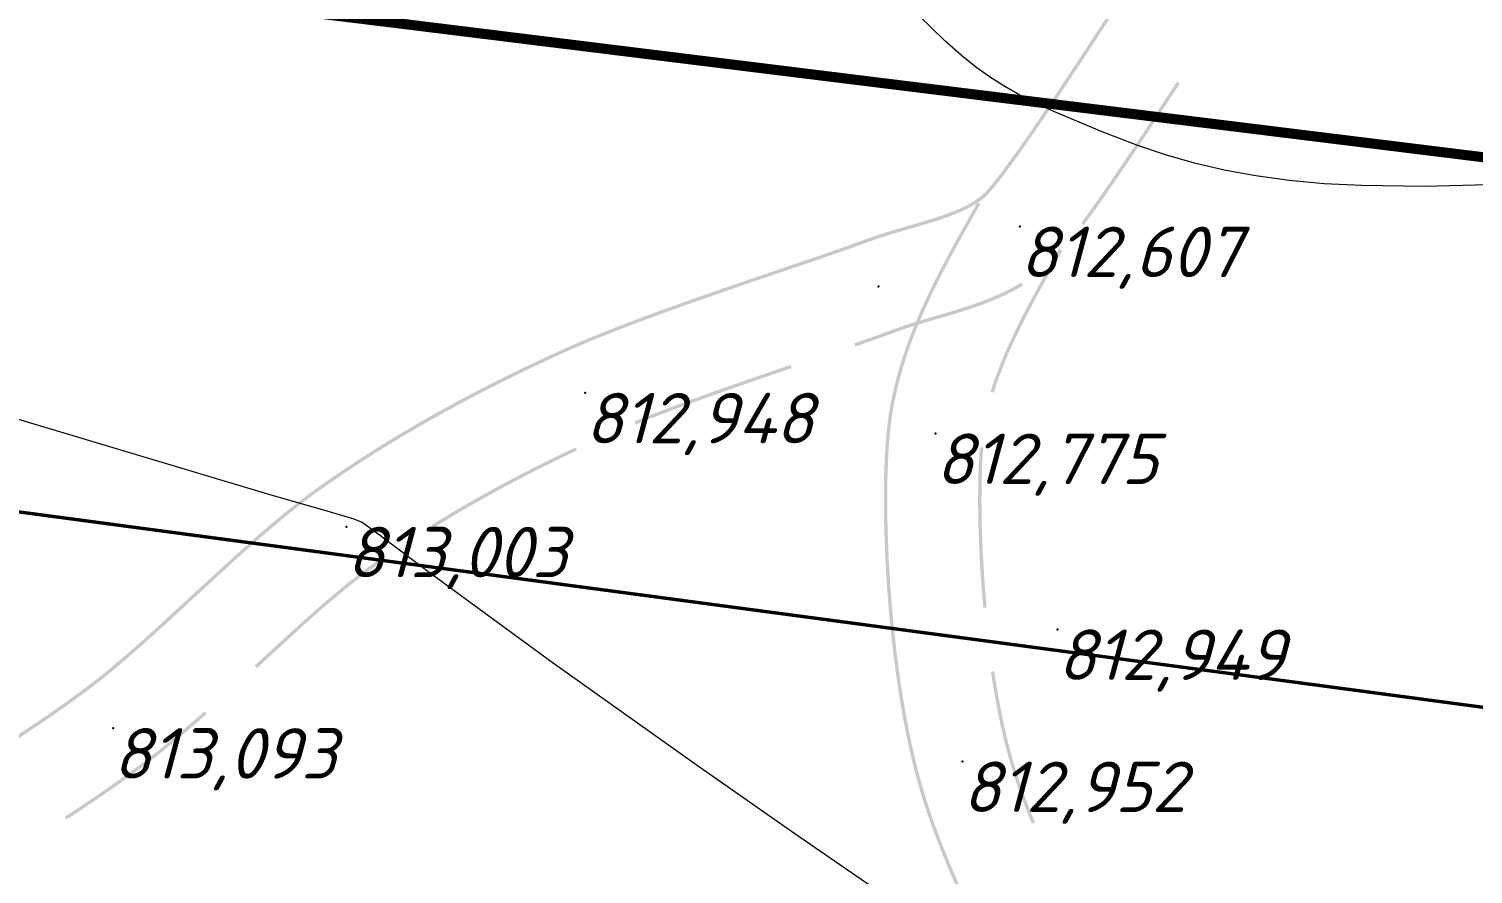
# Model space of a CAD drawing. Header units: metres. Extents: x 629572 to 645168, y 4785785 to 4790166.
# Drawn here: x 635490.89 to 635533.8, y 4788011.98 to 4788037.11 of the extents above; entities that cross this region are included whole.
import ezdxf

# ---------------------------------------------------------------- set-up
doc = ezdxf.new("R2010")
doc.units = ezdxf.units.M
doc.linetypes.add('Сплошная', pattern=[0])
doc.linetypes.add('Сплошная_0_50', pattern=[0])
for name, color, linetype in [('Горизонтали', 7, 'CONTINUOUS'), ('Дороги грунтовые_проселочные', 7, 'CONTINUOUS'), ('каб.TNS+', 7, 'CONTINUOUS'), ('красная линия', 7, 'CONTINUOUS'), ('Нурсултан', 7, 'CONTINUOUS')]:
    doc.layers.add(name, color=color, linetype=linetype)
doc.styles.add('ISOCPEUR', font='isocpeui.ttf')
doc.styles.get("Standard").update_dxf_attribs({"font": 'isocpeui.ttf'})
doc.linetypes.add('TELEFON', pattern='A,8,["o",Standard,S=1,R=0,X=-4.33,Y=-0.34],-2', length=10)

msp = doc.modelspace()

# ---------------------------------------------------------------- hatches: boundary and pattern name
at = {"layer": 'Дороги грунтовые_проселочные'}
for points in [[(635522.662, 4788037.066), (635522.746, 4788037.012), (635522.773, 4788037.054), (635522.774, 4788037.055), (635522.774, 4788037.055), (635523.838, 4788038.681), (635523.843, 4788038.689), (635524.831, 4788040.178), (635524.834, 4788040.183), (635524.837, 4788040.187), (635525.837, 4788041.669), (635525.837, 4788041.67), (635526.635, 4788042.853), (635526.552, 4788042.909), (635525.754, 4788041.725), (635524.754, 4788040.243), (635524.751, 4788040.238), (635524.748, 4788040.234), (635523.759, 4788038.744), (635523.754, 4788038.736), (635522.69, 4788037.109)], [(635518.978, 4788031.871), (635519.007, 4788031.888), (635519.007, 4788031.888), (635519.008, 4788031.887), (635519.062, 4788031.922), (635519.062, 4788031.923), (635519.061, 4788031.923), (635519.102, 4788031.95), (635519.103, 4788031.949), (635519.16, 4788031.99), (635519.159, 4788031.991), (635519.188, 4788032.013), (635519.19, 4788032.012), (635519.249, 4788032.059), (635519.248, 4788032.061), (635519.267, 4788032.077), (635519.269, 4788032.076), (635519.329, 4788032.13), (635519.328, 4788032.132), (635519.343, 4788032.146), (635519.345, 4788032.144), (635519.372, 4788032.174), (635519.401, 4788032.202), (635519.4, 4788032.204), (635519.443, 4788032.25), (635519.444, 4788032.249), (635519.482, 4788032.292), (635519.481, 4788032.293), (635519.572, 4788032.4), (635519.572, 4788032.399), (635519.598, 4788032.43), (635519.597, 4788032.431), (635519.723, 4788032.588), (635519.724, 4788032.588), (635519.742, 4788032.611), (635519.742, 4788032.611), (635519.889, 4788032.803), (635519.889, 4788032.803), (635519.908, 4788032.828), (635519.907, 4788032.828), (635520.28, 4788033.337), (635520.28, 4788033.337), (635520.296, 4788033.36), (635520.296, 4788033.36), (635520.721, 4788033.967), (635520.721, 4788033.967), (635520.726, 4788033.974), (635520.731, 4788033.982), (635520.731, 4788033.982), (635521.2, 4788034.672), (635521.2, 4788034.672), (635521.207, 4788034.682), (635521.207, 4788034.682), (635521.709, 4788035.434), (635521.709, 4788035.434), (635521.713, 4788035.44), (635521.713, 4788035.44), (635522.236, 4788036.233), (635522.236, 4788036.233), (635522.238, 4788036.237), (635522.238, 4788036.237), (635522.746, 4788037.012), (635522.662, 4788037.066), (635522.154, 4788036.29), (635521.627, 4788035.492), (635521.121, 4788034.733), (635520.644, 4788034.031), (635520.206, 4788033.407), (635519.818, 4788032.875), (635519.654, 4788032.661), (635519.508, 4788032.479), (635519.388, 4788032.338), (635519.301, 4788032.244), (635519.231, 4788032.178), (635519.156, 4788032.114), (635519.073, 4788032.051), (635518.981, 4788031.989), (635518.926, 4788031.956)], [(635522.242, 4788031.277), (635522.557, 4788031.708), (635522.574, 4788031.732), (635523.025, 4788032.376), (635523.031, 4788032.384), (635523.036, 4788032.392), (635523.522, 4788033.107), (635523.529, 4788033.118), (635524.042, 4788033.886), (635524.046, 4788033.892), (635524.576, 4788034.696), (635524.579, 4788034.7), (635525.088, 4788035.478), (635525.004, 4788035.532), (635524.495, 4788034.754), (635524.493, 4788034.751), (635523.963, 4788033.947), (635523.959, 4788033.941), (635523.446, 4788033.173), (635523.44, 4788033.163), (635522.953, 4788032.448), (635522.948, 4788032.441), (635522.943, 4788032.434), (635522.492, 4788031.789), (635522.476, 4788031.767), (635522.161, 4788031.336)], [(635512.621, 4788029.765), (635512.654, 4788029.67), (635513.357, 4788029.909), (635513.358, 4788029.909), (635513.358, 4788029.909), (635514.084, 4788030.156), (635514.084, 4788030.156), (635514.087, 4788030.157), (635514.087, 4788030.157), (635514.722, 4788030.374), (635514.722, 4788030.374), (635514.731, 4788030.377), (635514.731, 4788030.377), (635515.247, 4788030.557), (635515.247, 4788030.557), (635515.267, 4788030.564), (635515.267, 4788030.564), (635515.67, 4788030.712), (635515.675, 4788030.714), (635515.68, 4788030.716), (635516.041, 4788030.845), (635516.085, 4788030.86), (635516.456, 4788030.979), (635516.482, 4788030.987), (635516.86, 4788031.099), (635516.869, 4788031.102), (635517.243, 4788031.21), (635517.243, 4788031.21), (635517.246, 4788031.211), (635517.25, 4788031.212), (635517.25, 4788031.212), (635517.598, 4788031.315), (635517.598, 4788031.315), (635517.622, 4788031.323), (635517.622, 4788031.323), (635517.933, 4788031.421), (635517.933, 4788031.42), (635517.974, 4788031.434), (635517.973, 4788031.435), (635518.241, 4788031.529), (635518.241, 4788031.527), (635518.3, 4788031.549), (635518.299, 4788031.551), (635518.541, 4788031.649), (635518.542, 4788031.647), (635518.569, 4788031.66), (635518.597, 4788031.671), (635518.596, 4788031.672), (635518.671, 4788031.707), (635518.671, 4788031.706), (635518.714, 4788031.726), (635518.714, 4788031.727), (635518.792, 4788031.766), (635518.792, 4788031.765), (635518.839, 4788031.79), (635518.839, 4788031.791), (635518.904, 4788031.827), (635518.904, 4788031.826), (635518.955, 4788031.855), (635518.955, 4788031.856), (635518.978, 4788031.871), (635518.926, 4788031.956), (635518.879, 4788031.927), (635518.769, 4788031.867), (635518.649, 4788031.807), (635518.529, 4788031.752), (635518.235, 4788031.633), (635517.921, 4788031.522), (635517.581, 4788031.415), (635517.218, 4788031.307), (635516.842, 4788031.198), (635516.832, 4788031.195), (635516.454, 4788031.083), (635516.426, 4788031.074), (635516.055, 4788030.955), (635516.008, 4788030.939), (635515.647, 4788030.81), (635515.641, 4788030.808), (635515.636, 4788030.806), (635515.223, 4788030.655), (635514.694, 4788030.47), (635514.053, 4788030.251), (635513.326, 4788030.004), (635513.325, 4788030.004), (635513.325, 4788030.004)], [(635516.457, 4788024.861), (635516.459, 4788024.89), (635516.462, 4788024.92), (635516.488, 4788025.2), (635516.49, 4788025.221), (635516.492, 4788025.241), (635516.526, 4788025.508), (635516.532, 4788025.554), (635516.574, 4788025.819), (635516.582, 4788025.863), (635516.633, 4788026.127), (635516.642, 4788026.168), (635516.701, 4788026.431), (635516.71, 4788026.47), (635516.777, 4788026.732), (635516.787, 4788026.768), (635516.862, 4788027.029), (635516.872, 4788027.063), (635516.954, 4788027.323), (635516.964, 4788027.354), (635517.052, 4788027.613), (635517.057, 4788027.627), (635517.063, 4788027.642), (635517.157, 4788027.9), (635517.168, 4788027.926), (635517.268, 4788028.183), (635517.278, 4788028.208), (635517.384, 4788028.464), (635517.394, 4788028.486), (635517.505, 4788028.742), (635517.518, 4788028.771), (635517.755, 4788029.28), (635517.771, 4788029.313), (635518.023, 4788029.819), (635518.029, 4788029.831), (635518.036, 4788029.844), (635518.301, 4788030.348), (635518.311, 4788030.367), (635518.585, 4788030.87), (635518.592, 4788030.882), (635518.872, 4788031.384), (635518.875, 4788031.39), (635519.159, 4788031.891), (635519.072, 4788031.94), (635518.788, 4788031.439), (635518.785, 4788031.432), (635518.504, 4788030.931), (635518.497, 4788030.918), (635518.223, 4788030.415), (635518.212, 4788030.395), (635517.947, 4788029.891), (635517.94, 4788029.877), (635517.933, 4788029.863), (635517.681, 4788029.357), (635517.664, 4788029.322), (635517.428, 4788028.813), (635517.413, 4788028.782), (635517.302, 4788028.526), (635517.292, 4788028.502), (635517.186, 4788028.246), (635517.175, 4788028.22), (635517.075, 4788027.963), (635517.064, 4788027.934), (635516.969, 4788027.676), (635516.963, 4788027.661), (635516.958, 4788027.645), (635516.869, 4788027.386), (635516.858, 4788027.353), (635516.777, 4788027.093), (635516.766, 4788027.057), (635516.691, 4788026.796), (635516.68, 4788026.757), (635516.613, 4788026.495), (635516.603, 4788026.453), (635516.544, 4788026.19), (635516.535, 4788026.146), (635516.484, 4788025.882), (635516.476, 4788025.835), (635516.433, 4788025.569), (635516.426, 4788025.52), (635516.393, 4788025.253), (635516.39, 4788025.231), (635516.388, 4788025.21), (635516.362, 4788024.93), (635516.359, 4788024.897), (635516.357, 4788024.868)], [(635519.564, 4788026.29), (635519.619, 4788026.465), (635519.697, 4788026.692), (635519.78, 4788026.919), (635519.87, 4788027.149), (635519.966, 4788027.379), (635520.065, 4788027.607), (635520.286, 4788028.082), (635520.522, 4788028.556), (635520.774, 4788029.036), (635521.039, 4788029.522), (635521.314, 4788030.014), (635521.596, 4788030.512), (635521.509, 4788030.561), (635521.229, 4788030.066), (635521.229, 4788030.066), (635521.225, 4788030.06), (635521.225, 4788030.06), (635520.955, 4788029.577), (635520.955, 4788029.577), (635520.948, 4788029.564), (635520.948, 4788029.564), (635520.691, 4788029.093), (635520.691, 4788029.093), (635520.681, 4788029.074), (635520.681, 4788029.074), (635520.44, 4788028.614), (635520.439, 4788028.615), (635520.433, 4788028.602), (635520.426, 4788028.589), (635520.427, 4788028.589), (635520.204, 4788028.141), (635520.203, 4788028.141), (635520.187, 4788028.109), (635520.188, 4788028.108), (635519.981, 4788027.663), (635519.98, 4788027.663), (635519.967, 4788027.633), (635519.967, 4788027.633), (635519.879, 4788027.43), (635519.878, 4788027.43), (635519.869, 4788027.407), (635519.869, 4788027.407), (635519.782, 4788027.198), (635519.782, 4788027.198), (635519.772, 4788027.174), (635519.773, 4788027.174), (635519.692, 4788026.968), (635519.692, 4788026.968), (635519.682, 4788026.942), (635519.682, 4788026.941), (635519.608, 4788026.739), (635519.607, 4788026.74), (635519.602, 4788026.725), (635519.597, 4788026.711), (635519.597, 4788026.71), (635519.53, 4788026.512), (635519.529, 4788026.512), (635519.519, 4788026.481), (635519.519, 4788026.481), (635519.469, 4788026.32)], [(635505.978, 4788027.103), (635506.226, 4788027.22), (635506.241, 4788027.228), (635506.855, 4788027.51), (635506.87, 4788027.516), (635506.884, 4788027.522), (635507.545, 4788027.808), (635507.577, 4788027.821), (635508.317, 4788028.119), (635508.34, 4788028.127), (635509.139, 4788028.432), (635509.155, 4788028.438), (635509.993, 4788028.744), (635509.999, 4788028.746), (635510.005, 4788028.749), (635510.861, 4788029.053), (635510.87, 4788029.056), (635511.724, 4788029.353), (635511.73, 4788029.355), (635512.563, 4788029.64), (635512.566, 4788029.641), (635512.654, 4788029.67), (635512.621, 4788029.765), (635512.534, 4788029.736), (635512.531, 4788029.734), (635511.698, 4788029.449), (635511.691, 4788029.447), (635510.837, 4788029.15), (635510.828, 4788029.147), (635509.972, 4788028.843), (635509.965, 4788028.841), (635509.959, 4788028.838), (635509.121, 4788028.532), (635509.103, 4788028.525), (635508.304, 4788028.221), (635508.28, 4788028.211), (635507.54, 4788027.914), (635507.505, 4788027.9), (635506.844, 4788027.614), (635506.829, 4788027.608), (635506.814, 4788027.601), (635506.199, 4788027.318), (635506.183, 4788027.311), (635505.936, 4788027.193)], [(635515.418, 4788027.758), (635515.45, 4788027.664), (635515.636, 4788027.727), (635515.646, 4788027.731), (635516.191, 4788027.921), (635516.212, 4788027.929), (635516.629, 4788028.082), (635516.961, 4788028.201), (635517.295, 4788028.307), (635517.654, 4788028.414), (635518.029, 4788028.523), (635518.033, 4788028.524), (635518.037, 4788028.525), (635518.417, 4788028.638), (635518.443, 4788028.646), (635518.818, 4788028.764), (635518.862, 4788028.779), (635519.229, 4788028.908), (635519.292, 4788028.932), (635519.648, 4788029.076), (635519.677, 4788029.088), (635519.707, 4788029.101), (635519.879, 4788029.18), (635519.925, 4788029.202), (635520.092, 4788029.286), (635520.143, 4788029.312), (635520.306, 4788029.402), (635520.36, 4788029.434), (635520.434, 4788029.479), (635520.382, 4788029.564), (635520.308, 4788029.519), (635520.257, 4788029.49), (635520.094, 4788029.4), (635520.048, 4788029.375), (635519.88, 4788029.291), (635519.837, 4788029.271), (635519.665, 4788029.192), (635519.638, 4788029.18), (635519.61, 4788029.169), (635519.255, 4788029.025), (635519.196, 4788029.003), (635518.829, 4788028.873), (635518.788, 4788028.86), (635518.413, 4788028.741), (635518.389, 4788028.734), (635518.009, 4788028.621), (635518.005, 4788028.62), (635518.002, 4788028.619), (635517.63, 4788028.511), (635517.63, 4788028.511), (635517.621, 4788028.509), (635517.621, 4788028.509), (635517.279, 4788028.407), (635517.279, 4788028.407), (635517.252, 4788028.399), (635517.253, 4788028.399), (635516.951, 4788028.302), (635516.951, 4788028.303), (635516.907, 4788028.288), (635516.907, 4788028.288), (635516.6, 4788028.178), (635516.6, 4788028.178), (635516.595, 4788028.176), (635516.59, 4788028.174), (635516.59, 4788028.174), (635516.177, 4788028.023), (635516.158, 4788028.016), (635515.613, 4788027.825), (635515.604, 4788027.822)], [(635499.719, 4788023.518), (635500.117, 4788023.795), (635500.139, 4788023.81), (635500.702, 4788024.185), (635500.724, 4788024.199), (635501.295, 4788024.563), (635501.316, 4788024.577), (635501.895, 4788024.931), (635501.905, 4788024.937), (635501.915, 4788024.943), (635502.501, 4788025.288), (635502.52, 4788025.3), (635503.112, 4788025.635), (635503.131, 4788025.645), (635503.728, 4788025.971), (635503.746, 4788025.981), (635504.348, 4788026.298), (635504.357, 4788026.302), (635504.365, 4788026.307), (635504.971, 4788026.615), (635504.988, 4788026.623), (635505.598, 4788026.922), (635505.614, 4788026.93), (635505.978, 4788027.103), (635505.936, 4788027.193), (635505.571, 4788027.02), (635505.554, 4788027.012), (635504.944, 4788026.713), (635504.926, 4788026.704), (635504.32, 4788026.396), (635504.311, 4788026.391), (635504.301, 4788026.386), (635503.699, 4788026.07), (635503.68, 4788026.059), (635503.083, 4788025.733), (635503.063, 4788025.722), (635502.471, 4788025.387), (635502.45, 4788025.375), (635501.864, 4788025.03), (635501.853, 4788025.023), (635501.842, 4788025.017), (635501.264, 4788024.662), (635501.241, 4788024.648), (635500.67, 4788024.283), (635500.647, 4788024.268), (635500.084, 4788023.893), (635500.059, 4788023.877), (635499.662, 4788023.601)], [(635508.927, 4788025.346), (635509.349, 4788025.515), (635510.126, 4788025.812), (635510.949, 4788026.112), (635511.794, 4788026.412), (635512.64, 4788026.707), (635513.468, 4788026.99), (635513.554, 4788027.019), (635513.521, 4788027.114), (635513.437, 4788027.085), (635513.437, 4788027.085), (635513.434, 4788027.084), (635513.434, 4788027.084), (635512.611, 4788026.802), (635512.611, 4788026.802), (635512.605, 4788026.8), (635512.605, 4788026.8), (635511.765, 4788026.508), (635511.765, 4788026.508), (635511.756, 4788026.505), (635511.756, 4788026.505), (635510.921, 4788026.209), (635510.921, 4788026.209), (635510.915, 4788026.206), (635510.909, 4788026.204), (635510.909, 4788026.204), (635510.1, 4788025.908), (635510.1, 4788025.908), (635510.083, 4788025.902), (635510.083, 4788025.902), (635509.324, 4788025.613), (635509.323, 4788025.613), (635509.301, 4788025.604), (635509.301, 4788025.604), (635508.889, 4788025.439)], [(635502.917, 4788022.274), (635503.347, 4788022.537), (635503.911, 4788022.87), (635504.482, 4788023.193), (635505.06, 4788023.508), (635505.643, 4788023.815), (635506.231, 4788024.114), (635506.823, 4788024.404), (635507.179, 4788024.573), (635507.136, 4788024.664), (635506.787, 4788024.498), (635506.787, 4788024.498), (635506.771, 4788024.491), (635506.771, 4788024.49), (635506.194, 4788024.207), (635506.194, 4788024.207), (635506.178, 4788024.199), (635506.178, 4788024.199), (635505.605, 4788023.908), (635505.605, 4788023.909), (635505.597, 4788023.904), (635505.588, 4788023.9), (635505.588, 4788023.899), (635505.021, 4788023.601), (635505.021, 4788023.601), (635505.003, 4788023.592), (635505.003, 4788023.592), (635504.443, 4788023.286), (635504.443, 4788023.286), (635504.424, 4788023.275), (635504.424, 4788023.275), (635503.871, 4788022.962), (635503.871, 4788022.962), (635503.851, 4788022.951), (635503.851, 4788022.95), (635503.306, 4788022.629), (635503.305, 4788022.629), (635503.295, 4788022.623), (635503.285, 4788022.617), (635503.285, 4788022.617), (635502.865, 4788022.359)], [(635516.809, 4788017.579), (635516.798, 4788017.65), (635516.795, 4788017.67), (635516.733, 4788018.118), (635516.73, 4788018.136), (635516.673, 4788018.588), (635516.672, 4788018.596), (635516.671, 4788018.605), (635516.62, 4788019.058), (635516.618, 4788019.074), (635516.572, 4788019.527), (635516.571, 4788019.543), (635516.531, 4788019.994), (635516.53, 4788020.009), (635516.495, 4788020.457), (635516.493, 4788020.48), (635516.441, 4788021.358), (635516.439, 4788021.389), (635516.408, 4788022.234), (635516.407, 4788022.25), (635516.407, 4788022.266), (635516.396, 4788023.065), (635516.396, 4788023.1), (635516.405, 4788023.84), (635516.406, 4788023.871), (635516.418, 4788024.214), (635516.419, 4788024.237), (635516.436, 4788024.561), (635516.438, 4788024.587), (635516.457, 4788024.861), (635516.357, 4788024.868), (635516.338, 4788024.594), (635516.336, 4788024.567), (635516.319, 4788024.242), (635516.318, 4788024.218), (635516.306, 4788023.874), (635516.305, 4788023.842), (635516.296, 4788023.102), (635516.296, 4788023.064), (635516.307, 4788022.265), (635516.307, 4788022.248), (635516.308, 4788022.23), (635516.339, 4788021.385), (635516.341, 4788021.352), (635516.394, 4788020.474), (635516.395, 4788020.449), (635516.43, 4788020.002), (635516.431, 4788019.985), (635516.471, 4788019.534), (635516.473, 4788019.517), (635516.519, 4788019.064), (635516.52, 4788019.046), (635516.572, 4788018.594), (635516.573, 4788018.584), (635516.574, 4788018.575), (635516.631, 4788018.124), (635516.634, 4788018.104), (635516.696, 4788017.656), (635516.7, 4788017.635), (635516.711, 4788017.564)], [(635519.35, 4788019.9), (635519.321, 4788020.233), (635519.288, 4788020.66), (635519.237, 4788021.51), (635519.206, 4788022.321), (635519.196, 4788023.084), (635519.205, 4788023.789), (635519.216, 4788024.104), (635519.231, 4788024.402), (635519.25, 4788024.662), (635519.15, 4788024.669), (635519.133, 4788024.421), (635519.132, 4788024.421), (635519.131, 4788024.395), (635519.131, 4788024.395), (635519.117, 4788024.12), (635519.116, 4788024.12), (635519.115, 4788024.097), (635519.116, 4788024.097), (635519.105, 4788023.806), (635519.105, 4788023.806), (635519.104, 4788023.776), (635519.105, 4788023.776), (635519.096, 4788023.102), (635519.096, 4788023.102), (635519.096, 4788023.066), (635519.096, 4788023.066), (635519.106, 4788022.335), (635519.106, 4788022.335), (635519.106, 4788022.319), (635519.107, 4788022.303), (635519.107, 4788022.303), (635519.136, 4788021.52), (635519.136, 4788021.52), (635519.137, 4788021.489), (635519.138, 4788021.49), (635519.187, 4788020.665), (635519.187, 4788020.665), (635519.189, 4788020.642), (635519.189, 4788020.642), (635519.22, 4788020.233), (635519.22, 4788020.233), (635519.222, 4788020.217), (635519.222, 4788020.217), (635519.251, 4788019.891)], [(635494.738, 4788019.345), (635494.242, 4788018.899), (635494.308, 4788018.825), (635494.799, 4788019.266), (635494.799, 4788019.266), (635494.806, 4788019.271), (635494.812, 4788019.277), (635494.812, 4788019.277), (635495.976, 4788020.35), (635495.979, 4788020.352), (635497.15, 4788021.426), (635497.158, 4788021.434), (635497.166, 4788021.441), (635497.745, 4788021.955), (635497.765, 4788021.972), (635498.338, 4788022.46), (635498.359, 4788022.478), (635498.642, 4788022.71), (635498.659, 4788022.723), (635498.94, 4788022.946), (635498.96, 4788022.961), (635499.239, 4788023.174), (635499.262, 4788023.191), (635499.538, 4788023.392), (635499.55, 4788023.401), (635499.562, 4788023.41), (635499.719, 4788023.518), (635499.662, 4788023.601), (635499.505, 4788023.492), (635499.492, 4788023.482), (635499.479, 4788023.473), (635499.203, 4788023.272), (635499.178, 4788023.253), (635498.899, 4788023.041), (635498.878, 4788023.024), (635498.597, 4788022.802), (635498.579, 4788022.787), (635498.295, 4788022.555), (635498.273, 4788022.537), (635497.701, 4788022.049), (635497.679, 4788022.03), (635497.1, 4788021.516), (635497.091, 4788021.508), (635497.082, 4788021.5), (635495.911, 4788020.426), (635495.909, 4788020.424)], [(635497.67, 4788018.103), (635497.873, 4788018.29), (635499.033, 4788019.355), (635499.593, 4788019.851), (635500.143, 4788020.32), (635500.406, 4788020.535), (635500.668, 4788020.742), (635500.923, 4788020.937), (635501.174, 4788021.12), (635501.317, 4788021.219), (635501.26, 4788021.301), (635501.128, 4788021.21), (635501.128, 4788021.21), (635501.116, 4788021.201), (635501.104, 4788021.192), (635501.104, 4788021.192), (635500.875, 4788021.026), (635500.875, 4788021.026), (635500.852, 4788021.009), (635500.852, 4788021.008), (635500.616, 4788020.829), (635500.616, 4788020.829), (635500.596, 4788020.814), (635500.597, 4788020.813), (635500.352, 4788020.62), (635500.352, 4788020.62), (635500.335, 4788020.607), (635500.335, 4788020.606), (635500.089, 4788020.405), (635500.089, 4788020.405), (635500.069, 4788020.388), (635500.069, 4788020.388), (635499.537, 4788019.935), (635499.537, 4788019.935), (635499.517, 4788019.917), (635499.517, 4788019.917), (635498.975, 4788019.436), (635498.975, 4788019.436), (635498.966, 4788019.429), (635498.958, 4788019.421), (635498.958, 4788019.421), (635497.806, 4788018.365), (635497.806, 4788018.365), (635497.804, 4788018.363), (635497.804, 4788018.363), (635497.602, 4788018.177)], [(635488.829, 4788014.898), (635488.963, 4788014.98), (635488.963, 4788014.98), (635488.974, 4788014.986), (635488.973, 4788014.986), (635489.589, 4788015.37), (635489.589, 4788015.37), (635489.601, 4788015.377), (635489.601, 4788015.377), (635490.214, 4788015.768), (635490.214, 4788015.768), (635490.221, 4788015.772), (635490.228, 4788015.777), (635490.228, 4788015.777), (635490.831, 4788016.172), (635490.832, 4788016.172), (635490.847, 4788016.182), (635490.847, 4788016.182), (635491.435, 4788016.579), (635491.435, 4788016.578), (635491.453, 4788016.591), (635491.453, 4788016.591), (635492.018, 4788016.986), (635492.018, 4788016.986), (635492.04, 4788017.001), (635492.039, 4788017.001), (635492.577, 4788017.392), (635492.577, 4788017.392), (635492.588, 4788017.4), (635492.6, 4788017.409), (635492.599, 4788017.409), (635492.842, 4788017.593), (635492.842, 4788017.593), (635492.862, 4788017.608), (635492.862, 4788017.608), (635493.112, 4788017.806), (635493.112, 4788017.806), (635493.129, 4788017.82), (635493.129, 4788017.82), (635493.386, 4788018.03), (635493.386, 4788018.029), (635493.401, 4788018.041), (635493.4, 4788018.042), (635493.659, 4788018.258), (635493.659, 4788018.258), (635493.676, 4788018.273), (635493.676, 4788018.273), (635494.225, 4788018.75), (635494.225, 4788018.75), (635494.242, 4788018.765), (635494.242, 4788018.765), (635494.308, 4788018.825), (635494.242, 4788018.899), (635494.167, 4788018.832), (635493.602, 4788018.342), (635493.33, 4788018.113), (635493.058, 4788017.891), (635492.791, 4788017.68), (635492.529, 4788017.48), (635491.971, 4788017.075), (635491.387, 4788016.667), (635490.784, 4788016.26), (635490.167, 4788015.856), (635489.542, 4788015.458), (635488.916, 4788015.068), (635488.777, 4788014.983)], [(635520.786, 4788013.51), (635520.638, 4788013.88), (635520.497, 4788014.252), (635520.365, 4788014.62), (635520.245, 4788014.983), (635520.135, 4788015.34), (635520.037, 4788015.693), (635519.946, 4788016.055), (635519.86, 4788016.435), (635519.779, 4788016.827), (635519.703, 4788017.232), (635519.632, 4788017.646), (635519.576, 4788018.008), (635519.478, 4788017.992), (635519.532, 4788017.641), (635519.532, 4788017.641), (635519.535, 4788017.62), (635519.535, 4788017.62), (635519.603, 4788017.225), (635519.603, 4788017.225), (635519.607, 4788017.203), (635519.607, 4788017.203), (635519.679, 4788016.82), (635519.678, 4788016.82), (635519.683, 4788016.796), (635519.683, 4788016.796), (635519.76, 4788016.426), (635519.76, 4788016.426), (635519.765, 4788016.4), (635519.765, 4788016.4), (635519.846, 4788016.047), (635519.846, 4788016.047), (635519.852, 4788016.018), (635519.853, 4788016.018), (635519.936, 4788015.685), (635519.936, 4788015.685), (635519.94, 4788015.668), (635519.945, 4788015.651), (635519.945, 4788015.651), (635520.035, 4788015.329), (635520.034, 4788015.329), (635520.044, 4788015.295), (635520.044, 4788015.295), (635520.145, 4788014.968), (635520.144, 4788014.968), (635520.154, 4788014.937), (635520.155, 4788014.937), (635520.266, 4788014.601), (635520.266, 4788014.601), (635520.276, 4788014.574), (635520.276, 4788014.574), (635520.398, 4788014.23), (635520.398, 4788014.23), (635520.407, 4788014.205), (635520.408, 4788014.205), (635520.541, 4788013.855), (635520.54, 4788013.855), (635520.549, 4788013.833), (635520.549, 4788013.833), (635520.693, 4788013.472)], [(635519.035, 4788010.562), (635518.939, 4788010.763), (635518.928, 4788010.785), (635518.561, 4788011.592), (635518.556, 4788011.603), (635518.551, 4788011.614), (635518.376, 4788012.016), (635518.369, 4788012.033), (635518.201, 4788012.434), (635518.193, 4788012.453), (635518.033, 4788012.852), (635518.025, 4788012.875), (635517.874, 4788013.272), (635517.865, 4788013.297), (635517.723, 4788013.693), (635517.714, 4788013.721), (635517.583, 4788014.115), (635517.573, 4788014.146), (635517.453, 4788014.538), (635517.443, 4788014.572), (635517.334, 4788014.961), (635517.33, 4788014.978), (635517.325, 4788014.995), (635517.226, 4788015.391), (635517.22, 4788015.419), (635517.127, 4788015.828), (635517.121, 4788015.854), (635517.034, 4788016.274), (635517.03, 4788016.298), (635516.949, 4788016.727), (635516.945, 4788016.749), (635516.87, 4788017.186), (635516.867, 4788017.207), (635516.809, 4788017.579), (635516.711, 4788017.564), (635516.768, 4788017.192), (635516.772, 4788017.169), (635516.846, 4788016.732), (635516.851, 4788016.708), (635516.931, 4788016.279), (635516.936, 4788016.254), (635517.023, 4788015.834), (635517.029, 4788015.806), (635517.122, 4788015.397), (635517.129, 4788015.366), (635517.228, 4788014.971), (635517.233, 4788014.953), (635517.238, 4788014.935), (635517.346, 4788014.545), (635517.357, 4788014.508), (635517.477, 4788014.116), (635517.488, 4788014.083), (635517.619, 4788013.689), (635517.629, 4788013.659), (635517.771, 4788013.263), (635517.78, 4788013.237), (635517.931, 4788012.839), (635517.941, 4788012.815), (635518.1, 4788012.416), (635518.109, 4788012.395), (635518.276, 4788011.994), (635518.284, 4788011.976), (635518.459, 4788011.574), (635518.464, 4788011.562), (635518.47, 4788011.551), (635518.837, 4788010.744), (635518.849, 4788010.72), (635518.945, 4788010.519)], [(635492.016, 4788013.601), (635492.38, 4788013.839), (635492.397, 4788013.85), (635493.019, 4788014.27), (635493.039, 4788014.283), (635493.643, 4788014.705), (635493.666, 4788014.721), (635494.247, 4788015.145), (635494.259, 4788015.154), (635494.272, 4788015.163), (635494.556, 4788015.379), (635494.578, 4788015.396), (635494.864, 4788015.622), (635494.883, 4788015.637), (635495.171, 4788015.872), (635495.187, 4788015.885), (635495.476, 4788016.128), (635495.495, 4788016.144), (635496.078, 4788016.651), (635496.097, 4788016.667), (635496.18, 4788016.742), (635496.113, 4788016.816), (635496.03, 4788016.742), (635496.013, 4788016.727), (635495.429, 4788016.22), (635495.412, 4788016.205), (635495.122, 4788015.962), (635495.108, 4788015.95), (635494.819, 4788015.714), (635494.802, 4788015.701), (635494.516, 4788015.474), (635494.496, 4788015.459), (635494.211, 4788015.242), (635494.2, 4788015.234), (635494.188, 4788015.225), (635493.607, 4788014.802), (635493.586, 4788014.787), (635492.981, 4788014.365), (635492.963, 4788014.352), (635492.341, 4788013.933), (635492.326, 4788013.923), (635491.962, 4788013.685)]]:
    msp.add_hatch(color=7, dxfattribs=at).paths.add_polyline_path(points)

# ---------------------------------------------------------------- linework, layer by layer
at = {"layer": 'Горизонтали', "color": 34, "linetype": 'Сплошная', "lineweight": 0, "true_color": 0xa55200, "flags": 128}
for points, elevation in [([(635644.425, 4788028.91), (635644.203, 4788028.581), (635644.024, 4788028.329), (635643.851, 4788028.124), (635643.659, 4788027.937), (635643.45, 4788027.77), (635643.219, 4788027.622), (635642.97, 4788027.494), (635642.701, 4788027.386), (635642.414, 4788027.298), (635642.018, 4788027.215), (635641.559, 4788027.155), (635641.02, 4788027.117), (635640.377, 4788027.099), (635638.719, 4788027.117), (635635.767, 4788027.218), (635635.574, 4788027.225), (635632.199, 4788027.351), (635622.233, 4788027.73), (635622.052, 4788027.737), (635620.632, 4788027.789), (635619.762, 4788027.8), (635619.071, 4788027.773), (635618.501, 4788027.705), (635617.974, 4788027.582), (635617.472, 4788027.396), (635616.954, 4788027.131), (635616.363, 4788026.76), (635615.296, 4788025.998), (635614.216, 4788025.22), (635613.363, 4788024.645), (635612.552, 4788024.147), (635611.779, 4788023.727), (635611.009, 4788023.367), (635610.258, 4788023.077), (635609.521, 4788022.857), (635608.798, 4788022.704), (635608.03, 4788022.613), (635607.216, 4788022.586), (635606.349, 4788022.621), (635605.419, 4788022.721), (635604.448, 4788022.879), (635603.377, 4788023.103), (635602.186, 4788023.394), (635600.56, 4788023.829), (635598.608, 4788024.347), (635597.286, 4788024.658), (635595.873, 4788024.949), (635594.349, 4788025.229), (635592.345, 4788025.563), (635589.583, 4788026.039), (635588.179, 4788026.33), (635586.728, 4788026.677), (635585.184, 4788027.087), (635583.094, 4788027.682), (635582.437, 4788027.871), (635578.044, 4788029.115), (635575.334, 4788029.879), (635574.825, 4788030.024), (635573.201, 4788030.481), (635572.048, 4788030.783), (635570.957, 4788031.037), (635569.865, 4788031.256), (635568.309, 4788031.516), (635566.612, 4788031.746), (635564.909, 4788031.929), (635563.338, 4788032.05), (635561.9, 4788032.109), (635560.218, 4788032.123), (635558.895, 4788032.139), (635558.404, 4788032.171), (635557.94, 4788032.227), (635557.481, 4788032.308), (635556.873, 4788032.44), (635556.515, 4788032.521), (635555.65, 4788032.695), (635554.779, 4788032.837), (635553.841, 4788032.955), (635552.827, 4788033.052), (635551.063, 4788033.156), (635549.143, 4788033.19), (635546.973, 4788033.155), (635544.523, 4788033.051), (635541.024, 4788032.835), (635537.309, 4788032.604), (635534.63, 4788032.476), (635532.361, 4788032.422), (635530.484, 4788032.444), (635529.383, 4788032.503), (635528.339, 4788032.598), (635527.35, 4788032.732), (635526.407, 4788032.904), (635525.527, 4788033.11), (635524.666, 4788033.359), (635523.809, 4788033.652), (635522.786, 4788034.048), (635521.345, 4788034.646), (635520.814, 4788034.891), (635520.341, 4788035.132), (635519.889, 4788035.387), (635519.466, 4788035.655), (635519.062, 4788035.942), (635518.671, 4788036.251), (635518.105, 4788036.753), (635517.332, 4788037.5), (635516.542, 4788038.262), (635515.967, 4788038.77), (635515.449, 4788039.162), (635514.978, 4788039.442), (635514.558, 4788039.619), (635514.098, 4788039.744), (635513.571, 4788039.828), (635512.792, 4788039.9), (635512.011, 4788039.969), (635511.373, 4788040.045), (635510.743, 4788040.145), (635510.113, 4788040.271), (635509.13, 4788040.513), (635507.95, 4788040.85), (635506.561, 4788041.284), (635504.633, 4788041.918), (635502.82, 4788042.513), (635501.666, 4788042.867), (635500.78, 4788043.101), (635500.002, 4788043.263), (635499.32, 4788043.358), (635498.58, 4788043.405), (635497.941, 4788043.446), (635497.427, 4788043.522), (635496.824, 4788043.647), (635496.143, 4788043.82), (635495.329, 4788044.054), (635494.925, 4788044.174), (635494.803, 4788044.211), (635494.776, 4788044.218), (635494.755, 4788044.225)], 812.5), ([(635633.223, 4788000.701), (635631.714, 4788001.589), (635627.764, 4788003.886), (635626.152, 4788004.791), (635624.76, 4788005.549), (635622.984, 4788006.459), (635622.201, 4788006.831), (635621.48, 4788007.152), (635620.815, 4788007.423), (635620.202, 4788007.647), (635619.639, 4788007.824), (635619.123, 4788007.956), (635618.712, 4788008.034), (635618.287, 4788008.091), (635617.182, 4788008.163), (635615.73, 4788008.254), (635614.349, 4788008.418), (635612.795, 4788008.674), (635610.366, 4788009.128), (635607.225, 4788009.709), (635606.135, 4788009.885), (635605.238, 4788010.006), (635604.53, 4788010.077), (635603.845, 4788010.119), (635603.161, 4788010.135), (635602.287, 4788010.129), (635601.363, 4788010.123), (635600.617, 4788010.14), (635599.853, 4788010.184), (635599.057, 4788010.257), (635598.032, 4788010.384), (635596.849, 4788010.561), (635595.539, 4788010.782), (635594.151, 4788011.04), (635592.732, 4788011.326), (635591.372, 4788011.623), (635590.144, 4788011.915), (635589.115, 4788012.185), (635588.19, 4788012.465), (635587.448, 4788012.738), (635586.885, 4788013.003), (635586.415, 4788013.301), (635586.112, 4788013.492), (635585.779, 4788013.615), (635585.328, 4788013.706), (635584.743, 4788013.773), (635583.84, 4788013.837), (635581.825, 4788013.94), (635579.956, 4788013.969), (635578.55, 4788013.953), (635576.475, 4788013.904), (635574.402, 4788013.854), (635572.263, 4788013.833), (635570.122, 4788013.848), (635570.03, 4788013.849), (635569.285, 4788013.851), (635568.805, 4788013.814), (635568.365, 4788013.718), (635567.907, 4788013.548), (635567.533, 4788013.366), (635567.142, 4788013.139), (635566.717, 4788012.859), (635566.252, 4788012.519), (635565.168, 4788011.637), (635563.858, 4788010.47), (635562.745, 4788009.429), (635561.37, 4788008.146), (635560.309, 4788007.182), (635559.327, 4788006.326), (635558.418, 4788005.573), (635557.541, 4788004.891), (635556.714, 4788004.298), (635555.934, 4788003.789), (635555.198, 4788003.364), (635554.372, 4788002.96), (635553.534, 4788002.629), (635552.676, 4788002.367), (635551.786, 4788002.171), (635550.882, 4788002.041), (635549.9, 4788001.964), (635548.815, 4788001.935), (635547.318, 4788001.946), (635546.611, 4788001.955), (635545.57, 4788001.96), (635544.024, 4788001.972), (635542.898, 4788002.004), (635541.896, 4788002.064), (635541.002, 4788002.155), (635540.163, 4788002.284), (635539.399, 4788002.451), (635538.702, 4788002.658), (635538.068, 4788002.905), (635537.722, 4788003.07), (635537.375, 4788003.258), (635536.667, 4788003.709), (635535.931, 4788004.263), (635534.975, 4788005.065), (635534.066, 4788005.828), (635533.389, 4788006.337), (635532.751, 4788006.738), (635532.443, 4788006.898), (635532.138, 4788007.035), (635531.64, 4788007.211), (635531.101, 4788007.347), (635530.519, 4788007.445), (635529.891, 4788007.504), (635529.231, 4788007.525), (635528.51, 4788007.511), (635527.721, 4788007.463), (635526.69, 4788007.37), (635525.655, 4788007.28), (635524.972, 4788007.257), (635524.353, 4788007.279), (635523.8, 4788007.344), (635523.24, 4788007.462), (635522.947, 4788007.525), (635522.79, 4788007.541), (635522.585, 4788007.563), (635522.393, 4788007.608), (635521.9, 4788007.804), (635521.201, 4788008.172), (635520.277, 4788008.725), (635518.622, 4788009.792), (635516.388, 4788011.291), (635513.647, 4788013.175), (635510.623, 4788015.291), (635506.44, 4788018.272), (635502.786, 4788020.94), (635501.268, 4788022.085), (635500.8, 4788022.428), (635500.561, 4788022.53), (635499.857, 4788022.737), (635497.998, 4788023.275), (635488.395, 4788026.151), (635486.013, 4788026.869)], 813)]:
    msp.add_lwpolyline(points, dxfattribs=dict(at, elevation=elevation))
at = {"layer": 'каб.TNS+', "color": 3, "linetype": 'TELEFON', "lineweight": 13, "true_color": 0x00e600, "const_width": 0.1, "flags": 128}
msp.add_lwpolyline([(633230.144, 4788389.592), (633344.729, 4788403.854), (633409.357, 4788391.818), (633420.009, 4788387.98), (633437.054, 4788383.297), (633526.334, 4788366.901), (633634.565, 4788348.248), (633710.126, 4788332.171), (634104.681, 4788238.498), (634261.231, 4788230.403), (634311.884, 4788200.571), (634417.542, 4788151.457), (634579.568, 4788156.544), (634633.9, 4788158.034), (634644.582, 4788158.401), (634694.097, 4788152.282), (634733.066, 4788146.767), (634775.286, 4788140.461), (634799.265, 4788136.502), (635093.223, 4788078.935), (635226.392, 4788062.853), (635399.922, 4788029.549), (635484.356, 4788023.579), (635569.309, 4788012.235), (635621.709, 4788004.851), (635666.94, 4787992.952), (635740.027, 4787980.176), (635779.914, 4787970.332), (635826.581, 4787957.347), (635853.488, 4787947.661), (635872.702, 4787940.068), (635991.537, 4787886.465), (636187.111, 4787806.711), (636209.235, 4787765.084), (636377.357, 4787726.52), (636432.925, 4787741.365), (636490.651, 4787769.031), (636568.713, 4787804.041), (636646.25, 4787818.683), (636712.558, 4787826.654), (636770.215, 4787836.87), (636964.065, 4787865.88), (637090.976, 4787866.86), (637407.809, 4787914.614), (637650.17, 4787988.245), (637701.732, 4787996.925), (637736.588, 4788004.318), (637781.106, 4788015.857), (637823.812, 4788025.287), (637840.147, 4788027.841), (637887.457, 4788037.971), (637924.534, 4788044.77), (637950.054, 4788039.488), (637995.293, 4788042.79), (638160.082, 4788128.557), (638321.49, 4788202.495), (638407.595, 4788245.637), (638451.902, 4788258.85), (638484.142, 4788264.993), (638492.947, 4788261.65)], dxfattribs=at)
at = {"layer": 'красная линия', "color": 1, "linetype": 'Сплошная_0_50', "lineweight": 0, "true_color": 0xff0000, "const_width": 0.3, "elevation": 794.579, "flags": 128}
msp.add_lwpolyline([(638296.339, 4788198.909), (638103.255, 4788134.099), (638030.756, 4788102.493), (637983.947, 4788080.116), (637893.354, 4788049.904), (637690.338, 4788020.194), (637663.155, 4788017.698), (637467.854, 4787982.717), (637310.239, 4787942.204), (637302.844, 4787924.889), (637211.441, 4787927.798), (637147.445, 4787923.296), (637147.95, 4787883.694), (637128.641, 4787879.291), (637126.757, 4787875.301), (637101.252, 4787874.694), (637098.844, 4787921.296), (637052.345, 4787895.69), (636885.644, 4787862.106), (636698.153, 4787824.711), (636569.556, 4787804.096), (636487.057, 4787822.414), (636337.652, 4787863.103), (636218.749, 4787882.701), (636114.954, 4787904.611), (636060.438, 4787945.416), (636003.44, 4787939.891), (635982.851, 4787966.71), (635855.56, 4787987.012), (635748.647, 4787992.193), (635721.937, 4788010.091), (635412.649, 4788048.289), (635320.137, 4788059.506)], dxfattribs=at)
at = {"layer": 'Нурсултан', "color": 7}
for p in [(635520.334, 4788031.226, 25.93), (635516.135, 4788029.445, 26.243), (635507.419, 4788026.283, 26.271), (635517.828, 4788025.075, 26.088), (635517.832, 4788025.074, 26.098), (635500.333, 4788022.301, 26.326), (635521.458, 4788019.25, 26.272), (635493.394, 4788016.317, 26.416), (635518.635, 4788015.323, 26.275)]:
    msp.add_point(p, dxfattribs=at)

# ---------------------------------------------------------------- texts
at = {"layer": 'Нурсултан', "color": 251, "char_height": 1.5, "attachment_point": 1, "style": 'ISOCPEUR'}
for s, insert in [('812,607', (635520.334, 4788031.226, 25.93)), ('812,948', (635507.419, 4788026.283, 26.271)), ('812,775', (635517.832, 4788025.074, 26.098)), ('813,003', (635500.333, 4788022.301, 26.326)), ('812,949', (635521.458, 4788019.25, 26.272)), ('813,093', (635493.394, 4788016.317, 26.416)), ('812,952', (635518.635, 4788015.323, 26.275))]:
    msp.add_mtext(s, dxfattribs=dict(at, insert=insert))

doc.saveas('drawing.dxf')
